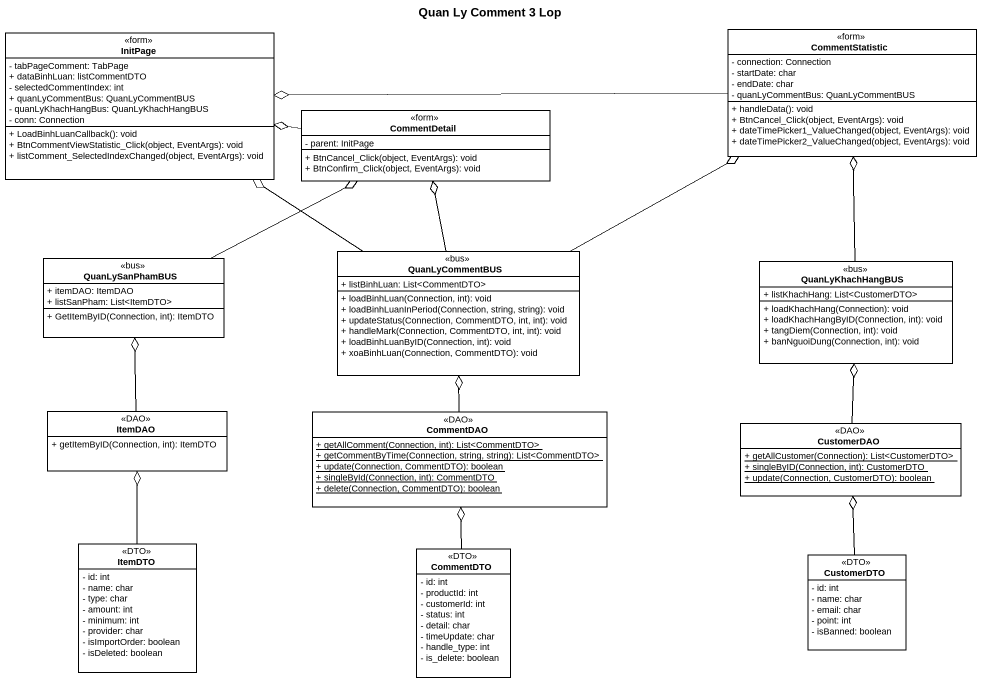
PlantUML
@startuml
title Quan Ly Comment 3 Lop
hide circle
hide empty members
skinparam classAttributeIconSize 0
class CommentStatistic <<form>> {
  - connection: Connection
  - startDate: char
  - endDate: char
  - quanLyCommentBus: QuanLyCommentBUS
  + handleData(): void
  + BtnCancel_Click(object, EventArgs): void
  + dateTimePicker1_ValueChanged(object, EventArgs): void
  + dateTimePicker2_ValueChanged(object, EventArgs): void
}
class InitPage <<form>> {
  - tabPageComment: TabPage
  + dataBinhLuan: listCommentDTO
  - selectedCommentIndex: int
  + quanLyCommentBus: QuanLyCommentBUS
  - quanLyKhachHangBus: QuanLyKhachHangBUS
  - conn: Connection
  + LoadBinhLuanCallback(): void
  + BtnCommentViewStatistic_Click(object, EventArgs): void
  + listComment_SelectedIndexChanged(object, EventArgs): void
}
class CommentDetail <<form>> {
  - parent: InitPage
  + BtnCancel_Click(object, EventArgs): void
  + BtnConfirm_Click(object, EventArgs): void
}
class QuanLySanPhamBUS <<bus>> {
  + itemDAO: ItemDAO
  + listSanPham: List<ItemDTO>
  + GetItemByID(Connection, int): ItemDTO
}
class QuanLyCommentBUS <<bus>> {
  + listBinhLuan: List<CommentDTO>
  + loadBinhLuan(Connection, int): void
  + loadBinhLuanInPeriod(Connection, string, string): void
  + updateStatus(Connection, CommentDTO, int, int): void
  + handleMark(Connection, CommentDTO, int, int): void
  + loadBinhLuanByID(Connection, int): void
  + xoaBinhLuan(Connection, CommentDTO): void
}
class QuanLyKhachHangBUS <<bus>> {
  + listKhachHang: List<CustomerDTO>
  + loadKhachHang(Connection): void
  + loadKhachHangByID(Connection, int): void
  + tangDiem(Connection, int): void
  + banNguoiDung(Connection, int): void
}
class ItemDAO <<DAO>> {
  + getItemByID(Connection, int): ItemDTO
}
class CommentDAO <<DAO>> {
  {static} + getAllComment(Connection, int): List<CommentDTO>
  {static} + getCommentByTime(Connection, string, string): List<CommentDTO>
  {static} + update(Connection, CommentDTO): boolean
  {static} + singleById(Connection, int): CommentDTO
  {static} + delete(Connection, CommentDTO): boolean
}
class CustomerDAO <<DAO>> {
  {static} + getAllCustomer(Connection): List<CustomerDTO>
  {static} + singleByID(Connection, int): CustomerDTO
  {static} + update(Connection, CustomerDTO): boolean
}
class ItemDTO <<DTO>> {
  - id: int
  - name: char
  - type: char
  - amount: int
  - minimum: int
  - provider: char
  - isImportOrder: boolean
  - isDeleted: boolean
}
class CommentDTO <<DTO>> {
  - id: int
  - productId: int
  - customerId: int
  - status: int
  - detail: char
  - timeUpdate: char
  - handle_type: int
  - is_delete: boolean
}
class CustomerDTO <<DTO>> {
  - id: int
  - name: char
  - email: char
  - point: int
  - isBanned: boolean
}
CommentStatistic -left-o InitPage
CommentDetail -left-o InitPage
QuanLySanPhamBUS -right-o CommentDetail
QuanLyCommentBUS -right-o CommentStatistic
QuanLyCommentBUS -up-o InitPage
QuanLyCommentBUS -up-o CommentDetail
QuanLyKhachHangBUS -up-o CommentStatistic
ItemDAO -up-o QuanLySanPhamBUS
CommentDAO -up-o QuanLyCommentBUS
CustomerDAO -up-o QuanLyKhachHangBUS
ItemDTO -up-o ItemDAO
CommentDTO -up-o CommentDAO
CustomerDTO -up-o CustomerDAO
@enduml
